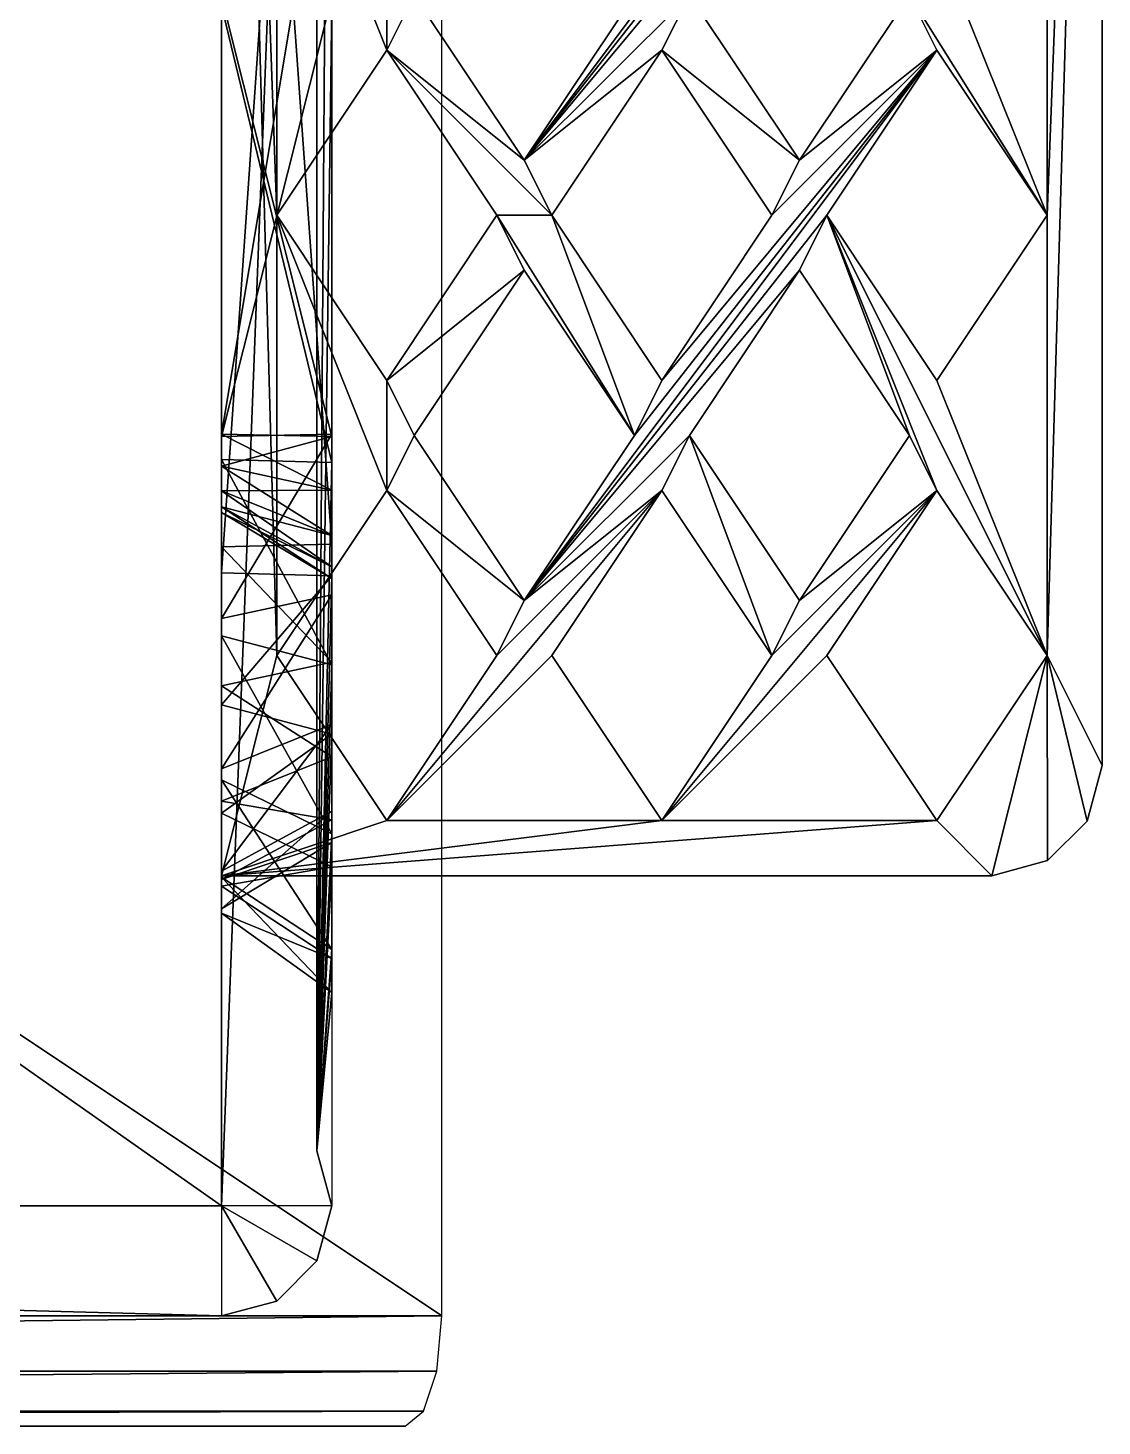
# Model space of a CAD drawing. Extents: x -226 to 261, y -163 to 113.
# Drawn here: x 60.6 to 85, y -142.5 to -110.75 of the extents above; entities that cross this region are included whole.
import ezdxf

# ---------------------------------------------------------------- set-up
doc = ezdxf.new("R2010")
doc.units = 0
doc.header["$MEASUREMENT"] = 0
doc.layers.get('0').update_dxf_attribs({"linetype": 'CONTINUOUS'})

msp = doc.modelspace()

# ---------------------------------------------------------------- linework, layer by layer
for points in [[(-35, -70, 15), (-35, -140, 15), (70, -140, 15)], [(70, -140, 15), (70, -70, 15), (-35, -70, 15)], [(-27.5, -72.5, -97.5), (65, -72.5, -97.5), (65, -137.5, -97.5)], [(65, -137.5, -97.5), (-27.5, -137.5, -97.5), (-27.5, -72.5, -97.5)], [(65, -137.5, -97.5), (65, -72.5, -97.5), (67.5, -72.5, -95)], [(67.5, -72.5, -95), (67.5, -137.5, -95), (65, -137.5, -97.5)], [(67.1651, -73.75, -95), (67.5, -110.168, -91.3687), (67.1651, -136.25, -95)], [(67.1651, -136.25, 15), (67.5, -86.9964, 8.8225), (67.1651, -73.75, 15)], [(65, -80, -95), (65, -130, -95), (66.25, -125, -95)], [(65, -80, -95), (66.25, -125, -95), (66.25, -115, -95)], [(65, -80, -95), (66.25, -115, -95), (66.25, -105, -95)], [(65, -130, -95), (65, -80, -95), (65, -80, -97.5)], [(65, -130, -95), (65, -80, -97.5), (65, -130, -97.5)], [(66.25, -125, -97.5), (65, -130, -97.5), (65, -80, -97.5)], [(66.25, -115, -97.5), (66.25, -125, -97.5), (65, -80, -97.5)], [(66.25, -105, -97.5), (66.25, -115, -97.5), (65, -80, -97.5)], [(83.75, -125, -95), (85, -127.5, -95), (85, -82.5, -95)], [(83.75, -115, -95), (83.75, -125, -95), (85, -82.5, -95)], [(83.75, -105, -95), (83.75, -115, -95), (85, -82.5, -95)], [(85, -82.5, -97.5), (85, -127.5, -97.5), (83.75, -125, -97.5)], [(85, -82.5, -97.5), (83.75, -125, -97.5), (83.75, -115, -97.5)], [(85, -82.5, -97.5), (83.75, -115, -97.5), (83.75, -105, -97.5)], [(85, -82.5, -95), (85, -127.5, -95), (85, -127.5, -97.5)], [(85, -82.5, -95), (85, -127.5, -97.5), (85, -82.5, -97.5)], [(65, -123.12, 7.0375), (67.5, -123.19, 8.8225), (67.5, -86.9964, 8.8225)], [(65, -87.0658, 7.0375), (65, -123.12, 7.0375), (67.5, -86.9964, 8.8225)], [(67.1651, -136.25, 15), (67.5, -123.19, 8.8225), (67.5, -86.9964, 8.8225)], [(65, -122.528, 7), (65, -87.4725, 7), (65, -105.037, -24.5)], [(65, -87.4725, 7), (65, -122.528, 7), (67.5, -122.472, 5.5)], [(65, -87.4725, 7), (67.5, -122.472, 5.5), (67.5, -87.5275, 5.5)], [(67.5, -104.963, -23), (67.5, -87.5275, 5.5), (67.5, -122.472, 5.5)], [(65, -119.972, -43), (65, -110.035, -43), (65, -99.4737, -84.2844)], [(65, -119.972, -43), (65, -99.4737, -84.2844), (65, -100.364, -85.0993)], [(65, -119.972, -43), (65, -100.364, -85.0993), (65, -102.723, -86.8922)], [(67.5, -100.526, -83.2156), (67.5, -109.965, -44.5), (67.5, -120.028, -44.5)], [(67.5, -101.353, -83.9632), (67.5, -100.526, -83.2156), (67.5, -120.028, -44.5)], [(78.75, -105, -95), (81.25, -101.25, -95), (71.875, -113.75, -95)], [(74.375, -110, -95), (71.875, -113.75, -95), (81.25, -101.25, -95)], [(71.875, -113.75, -97.5), (81.25, -101.25, -97.5), (78.75, -105, -97.5)], [(81.25, -101.25, -97.5), (71.875, -113.75, -97.5), (74.375, -110, -97.5)], [(67.5, -103.523, -85.6078), (67.5, -101.353, -83.9632), (67.5, -120.028, -44.5)], [(65, -119.972, -43), (65, -102.723, -86.8922), (65, -106.081, -88.6851)], [(67.5, -106.571, -87.2524), (67.5, -103.523, -85.6078), (67.5, -120.028, -44.5)], [(65, -119.972, -24.5), (65, -105.037, -24.5), (67.5, -104.963, -23)], [(65, -119.972, -24.5), (67.5, -104.963, -23), (67.5, -120.028, -23)], [(65, -122.528, 7), (65, -105.037, -24.5), (65, -119.972, -24.5)], [(65, -121.623, -41.9523), (65, -105.037, -24.5), (65, -121.75, -41.2225)], [(65, -121.75, -41.2225), (65, -105.037, -24.5), (65, -121.75, -26.2775)], [(65, -121.75, -26.2775), (65, -105.037, -24.5), (65, -121.623, -25.5477)], [(65, -121.623, -25.5477), (65, -105.037, -24.5), (65, -121.263, -24.9869)], [(65, -121.263, -24.9869), (65, -105.037, -24.5), (65, -120.702, -24.6271)], [(65, -120.702, -24.6271), (65, -105.037, -24.5), (65, -119.972, -24.5)], [(65, -121.263, -42.5131), (65, -105.037, -24.5), (65, -121.623, -41.9523)], [(65, -120.702, -42.873), (65, -105.037, -24.5), (65, -121.263, -42.5131)], [(65, -119.972, -43), (65, -105.037, -24.5), (65, -120.702, -42.873)], [(65, -119.972, -43), (65, -110.035, -43), (65, -105.037, -24.5)], [(68.75, -111.25, -95), (68.75, -108.75, -95), (66.25, -105, -95)], [(66.25, -115, -95), (68.75, -111.25, -95), (66.25, -105, -95)], [(66.25, -105, -97.5), (68.75, -108.75, -97.5), (68.75, -111.25, -97.5)], [(66.25, -105, -97.5), (68.75, -111.25, -97.5), (66.25, -115, -97.5)], [(67.5, -120.028, -23), (67.5, -104.963, -23), (67.5, -122.472, 5.5)], [(78.125, -106.25, -95), (78.75, -105, -95), (71.875, -113.75, -95)], [(71.875, -113.75, -97.5), (78.75, -105, -97.5), (78.125, -106.25, -97.5)], [(83.75, -105, -95), (81.25, -108.75, -95), (83.75, -115, -95)], [(83.75, -115, -97.5), (81.25, -108.75, -97.5), (83.75, -105, -97.5)], [(65, -119.972, -43), (65, -106.081, -88.6851), (65, -109.968, -89.5)], [(75.625, -110, -95), (78.125, -106.25, -95), (71.875, -113.75, -95)], [(71.875, -113.75, -97.5), (78.125, -106.25, -97.5), (75.625, -110, -97.5)], [(67.5, -110.032, -88), (67.5, -106.571, -87.2524), (67.5, -120.028, -44.5)], [(68.75, -111.25, -95), (69.375, -110, -95), (68.75, -108.75, -95)], [(68.75, -108.75, -97.5), (69.375, -110, -97.5), (68.75, -111.25, -97.5)], [(81.25, -108.75, -95), (80.625, -110, -95), (83.75, -115, -95)], [(83.75, -115, -97.5), (80.625, -110, -97.5), (81.25, -108.75, -97.5)], [(65, -110.035, -43), (67.5, -120.028, -44.5), (67.5, -109.965, -44.5)], [(65, -119.972, -43), (65, -109.968, -89.5), (65, -120.028, -89.5)], [(65, -120.028, -89.5), (65, -109.968, -89.5), (67.5, -110.032, -88)], [(65, -120.028, -89.5), (67.5, -110.032, -88), (67.5, -119.972, -88)], [(65, -110.035, -43), (65, -119.972, -43), (67.5, -120.028, -44.5)], [(65, -110.243, -89.5837), (67.5, -110.168, -91.3687), (67.5, -120.614, -91.3687)], [(67.1651, -136.25, -95), (67.5, -110.168, -91.3687), (67.5, -120.614, -91.3687)], [(67.5, -119.972, -88), (67.5, -110.032, -88), (67.5, -120.028, -44.5)], [(68.75, -111.25, -95), (71.875, -113.75, -95), (69.375, -110, -95)], [(69.375, -110, -97.5), (71.875, -113.75, -97.5), (68.75, -111.25, -97.5)], [(69.375, -110, -95), (71.875, -113.75, -95), (71.875, -113.75, -97.5)], [(69.375, -110, -95), (71.875, -113.75, -97.5), (69.375, -110, -97.5)], [(75, -111.25, -95), (75.625, -110, -95), (71.875, -113.75, -95)], [(71.875, -113.75, -95), (74.375, -110, -95), (74.375, -110, -97.5)], [(71.875, -113.75, -95), (74.375, -110, -97.5), (71.875, -113.75, -97.5)], [(71.875, -113.75, -97.5), (75.625, -110, -97.5), (75, -111.25, -97.5)], [(75, -111.25, -95), (78.125, -113.75, -95), (75.625, -110, -95)], [(75.625, -110, -97.5), (78.125, -113.75, -97.5), (75, -111.25, -97.5)], [(75.625, -110, -95), (78.125, -113.75, -95), (78.125, -113.75, -97.5)], [(75.625, -110, -95), (78.125, -113.75, -97.5), (75.625, -110, -97.5)], [(81.25, -111.25, -95), (80.625, -110, -95), (78.125, -113.75, -95)], [(78.125, -113.75, -95), (80.625, -110, -95), (80.625, -110, -97.5)], [(78.125, -113.75, -95), (80.625, -110, -97.5), (78.125, -113.75, -97.5)], [(78.125, -113.75, -97.5), (80.625, -110, -97.5), (81.25, -111.25, -97.5)], [(81.25, -111.25, -95), (83.75, -115, -95), (80.625, -110, -95)], [(80.625, -110, -97.5), (83.75, -115, -97.5), (81.25, -111.25, -97.5)], [(65, -120.545, -89.5837), (65, -110.243, -89.5837), (67.5, -120.614, -91.3687)], [(68.75, -111.25, -95), (66.25, -115, -95), (66.25, -115, -97.5)], [(68.75, -111.25, -95), (66.25, -115, -97.5), (68.75, -111.25, -97.5)], [(72.5, -115, -95), (68.75, -111.25, -95), (71.25, -115, -95)], [(68.75, -111.25, -95), (72.5, -115, -95), (71.875, -113.75, -95)], [(71.25, -115, -95), (68.75, -111.25, -95), (68.75, -111.25, -97.5)], [(71.25, -115, -95), (68.75, -111.25, -97.5), (71.25, -115, -97.5)], [(71.25, -115, -97.5), (68.75, -111.25, -97.5), (72.5, -115, -97.5)], [(71.875, -113.75, -97.5), (72.5, -115, -97.5), (68.75, -111.25, -97.5)], [(78.75, -115, -95), (81.25, -111.25, -95), (71.875, -123.75, -95)], [(74.375, -120, -95), (71.875, -123.75, -95), (81.25, -111.25, -95)], [(72.5, -115, -95), (75, -111.25, -95), (71.875, -113.75, -95)], [(71.875, -123.75, -97.5), (81.25, -111.25, -97.5), (78.75, -115, -97.5)], [(81.25, -111.25, -97.5), (71.875, -123.75, -97.5), (74.375, -120, -97.5)], [(71.875, -113.75, -97.5), (75, -111.25, -97.5), (72.5, -115, -97.5)], [(75, -111.25, -95), (72.5, -115, -95), (72.5, -115, -97.5)], [(75, -111.25, -95), (72.5, -115, -97.5), (75, -111.25, -97.5)], [(75, -118.75, -95), (74.375, -120, -95), (81.25, -111.25, -95)], [(81.25, -111.25, -97.5), (74.375, -120, -97.5), (75, -118.75, -97.5)], [(77.5, -115, -95), (75, -118.75, -95), (81.25, -111.25, -95)], [(75, -111.25, -95), (77.5, -115, -95), (78.125, -113.75, -95)], [(77.5, -115, -95), (75, -111.25, -95), (75, -111.25, -97.5)], [(77.5, -115, -95), (75, -111.25, -97.5), (77.5, -115, -97.5)], [(81.25, -111.25, -97.5), (75, -118.75, -97.5), (77.5, -115, -97.5)], [(78.125, -113.75, -97.5), (77.5, -115, -97.5), (75, -111.25, -97.5)], [(77.5, -115, -95), (81.25, -111.25, -95), (78.125, -113.75, -95)], [(78.125, -113.75, -97.5), (81.25, -111.25, -97.5), (77.5, -115, -97.5)], [(81.25, -111.25, -95), (78.75, -115, -95), (78.75, -115, -97.5)], [(81.25, -111.25, -95), (78.75, -115, -97.5), (81.25, -111.25, -97.5)], [(83.75, -115, -95), (81.25, -111.25, -95), (81.25, -111.25, -97.5)], [(83.75, -115, -95), (81.25, -111.25, -97.5), (83.75, -115, -97.5)], [(68.75, -121.25, -95), (68.75, -118.75, -95), (66.25, -115, -95)], [(66.25, -125, -95), (68.75, -121.25, -95), (66.25, -115, -95)], [(66.25, -115, -95), (68.75, -118.75, -95), (68.75, -118.75, -97.5)], [(66.25, -115, -95), (68.75, -118.75, -97.5), (66.25, -115, -97.5)], [(66.25, -115, -97.5), (68.75, -118.75, -97.5), (68.75, -121.25, -97.5)], [(66.25, -115, -97.5), (68.75, -121.25, -97.5), (66.25, -125, -97.5)], [(71.875, -116.25, -95), (71.25, -115, -95), (68.75, -118.75, -95)], [(68.75, -118.75, -95), (71.25, -115, -95), (71.25, -115, -97.5)], [(68.75, -118.75, -95), (71.25, -115, -97.5), (68.75, -118.75, -97.5)], [(68.75, -118.75, -97.5), (71.25, -115, -97.5), (71.875, -116.25, -97.5)], [(71.875, -116.25, -95), (74.375, -120, -95), (71.25, -115, -95)], [(72.5, -115, -95), (71.25, -115, -95), (74.375, -120, -95)], [(71.25, -115, -97.5), (74.375, -120, -97.5), (71.875, -116.25, -97.5)], [(74.375, -120, -97.5), (71.25, -115, -97.5), (72.5, -115, -97.5)], [(78.125, -116.25, -95), (78.75, -115, -95), (71.875, -123.75, -95)], [(71.875, -123.75, -97.5), (78.75, -115, -97.5), (78.125, -116.25, -97.5)], [(75, -118.75, -95), (72.5, -115, -95), (74.375, -120, -95)], [(72.5, -115, -95), (75, -118.75, -95), (75, -118.75, -97.5)], [(72.5, -115, -95), (75, -118.75, -97.5), (72.5, -115, -97.5)], [(74.375, -120, -97.5), (72.5, -115, -97.5), (75, -118.75, -97.5)], [(75, -118.75, -95), (77.5, -115, -95), (77.5, -115, -97.5)], [(75, -118.75, -95), (77.5, -115, -97.5), (75, -118.75, -97.5)], [(78.125, -116.25, -95), (80.625, -120, -95), (78.75, -115, -95)], [(78.75, -115, -97.5), (80.625, -120, -97.5), (78.125, -116.25, -97.5)], [(81.25, -121.25, -95), (83.75, -125, -95), (78.75, -115, -95)], [(81.25, -118.75, -95), (78.75, -115, -95), (83.75, -125, -95)], [(80.625, -120, -95), (81.25, -121.25, -95), (78.75, -115, -95)], [(78.75, -115, -95), (81.25, -118.75, -95), (81.25, -118.75, -97.5)], [(78.75, -115, -95), (81.25, -118.75, -97.5), (78.75, -115, -97.5)], [(78.75, -115, -97.5), (83.75, -125, -97.5), (81.25, -121.25, -97.5)], [(83.75, -125, -97.5), (78.75, -115, -97.5), (81.25, -118.75, -97.5)], [(78.75, -115, -97.5), (81.25, -121.25, -97.5), (80.625, -120, -97.5)], [(83.75, -115, -95), (81.25, -118.75, -95), (83.75, -125, -95)], [(81.25, -118.75, -95), (83.75, -115, -95), (83.75, -115, -97.5)], [(81.25, -118.75, -95), (83.75, -115, -97.5), (81.25, -118.75, -97.5)], [(83.75, -125, -97.5), (81.25, -118.75, -97.5), (83.75, -115, -97.5)], [(69.375, -120, -95), (71.875, -116.25, -95), (68.75, -118.75, -95)], [(68.75, -118.75, -97.5), (71.875, -116.25, -97.5), (69.375, -120, -97.5)], [(71.875, -116.25, -95), (69.375, -120, -95), (69.375, -120, -97.5)], [(71.875, -116.25, -95), (69.375, -120, -97.5), (71.875, -116.25, -97.5)], [(75.625, -120, -95), (78.125, -116.25, -95), (71.875, -123.75, -95)], [(74.375, -120, -95), (71.875, -116.25, -95), (71.875, -116.25, -97.5)], [(74.375, -120, -95), (71.875, -116.25, -97.5), (74.375, -120, -97.5)], [(71.875, -123.75, -97.5), (78.125, -116.25, -97.5), (75.625, -120, -97.5)], [(78.125, -116.25, -95), (75.625, -120, -95), (75.625, -120, -97.5)], [(78.125, -116.25, -95), (75.625, -120, -97.5), (78.125, -116.25, -97.5)], [(80.625, -120, -95), (78.125, -116.25, -95), (78.125, -116.25, -97.5)], [(80.625, -120, -95), (78.125, -116.25, -97.5), (80.625, -120, -97.5)], [(68.75, -121.25, -95), (69.375, -120, -95), (68.75, -118.75, -95)], [(68.75, -118.75, -97.5), (69.375, -120, -97.5), (68.75, -121.25, -97.5)], [(65, -119.972, -43), (65, -120.028, -89.5), (65, -124.161, -88.6439)], [(65, -119.972, -43), (65, -124.161, -88.6439), (65, -127.573, -86.3234)], [(65, -119.972, -43), (65, -127.573, -86.3234), (65, -129.894, -82.9106)], [(65, -119.972, -43), (65, -129.894, -82.9106), (65, -130.75, -78.7775)], [(65, -120.702, -42.873), (65, -119.972, -43), (65, -130.75, -78.7775)], [(65, -125.688, 6.3405), (65, -122.528, 7), (65, -119.972, -24.5)], [(65, -128.306, 4.5561), (65, -125.688, 6.3405), (65, -119.972, -24.5)], [(65, -130.09, 1.9381), (65, -128.306, 4.5561), (65, -119.972, -24.5)], [(65, -130.75, -1.2225), (65, -130.09, 1.9381), (65, -119.972, -24.5)], [(65, -130.75, -1.2225), (65, -119.972, -24.5), (65, -120.702, -24.6271)], [(65, -124.161, -88.6439), (65, -120.028, -89.5), (67.5, -119.972, -88)], [(65, -124.161, -88.6439), (67.5, -119.972, -88), (67.5, -123.62, -87.283)], [(65, -119.972, -43), (65, -120.702, -42.873), (67.5, -121.243, -44.2338)], [(65, -119.972, -43), (67.5, -121.243, -44.2338), (67.5, -120.028, -44.5)], [(65, -120.702, -24.6271), (65, -119.972, -24.5), (67.5, -120.028, -23)], [(65, -120.702, -24.6271), (67.5, -120.028, -23), (67.5, -121.243, -23.2662)], [(67.5, -123.62, -87.283), (67.5, -119.972, -88), (67.5, -120.028, -44.5)], [(67.5, -126.565, -85.315), (67.5, -123.62, -87.283), (67.5, -120.028, -44.5)], [(67.5, -128.533, -82.37), (67.5, -126.565, -85.315), (67.5, -120.028, -44.5)], [(67.5, -129.25, -78.7225), (67.5, -128.533, -82.37), (67.5, -120.028, -44.5)], [(67.5, -129.25, -78.7225), (67.5, -120.028, -44.5), (67.5, -121.243, -44.2338)], [(67.5, -120.028, -23), (67.5, -122.472, 5.5), (67.5, -125.147, 4.9797)], [(67.5, -120.028, -23), (67.5, -125.147, 4.9797), (67.5, -127.298, 3.5477)], [(67.5, -120.028, -23), (67.5, -127.298, 3.5477), (67.5, -128.73, 1.3975)], [(67.5, -120.028, -23), (67.5, -128.73, 1.3975), (67.5, -129.25, -1.2775)], [(67.5, -121.243, -23.2662), (67.5, -120.028, -23), (67.5, -129.25, -1.2775)], [(68.75, -121.25, -95), (71.875, -123.75, -95), (69.375, -120, -95)], [(69.375, -120, -97.5), (71.875, -123.75, -97.5), (68.75, -121.25, -97.5)], [(69.375, -120, -95), (71.875, -123.75, -95), (71.875, -123.75, -97.5)], [(69.375, -120, -95), (71.875, -123.75, -97.5), (69.375, -120, -97.5)], [(75, -121.25, -95), (75.625, -120, -95), (71.875, -123.75, -95)], [(71.875, -123.75, -95), (74.375, -120, -95), (74.375, -120, -97.5)], [(71.875, -123.75, -95), (74.375, -120, -97.5), (71.875, -123.75, -97.5)], [(71.875, -123.75, -97.5), (75.625, -120, -97.5), (75, -121.25, -97.5)], [(75, -121.25, -95), (77.5, -125, -95), (75.625, -120, -95)], [(75.625, -120, -97.5), (77.5, -125, -97.5), (75, -121.25, -97.5)], [(78.125, -123.75, -95), (75.625, -120, -95), (77.5, -125, -95)], [(75.625, -120, -95), (78.125, -123.75, -95), (78.125, -123.75, -97.5)], [(75.625, -120, -95), (78.125, -123.75, -97.5), (75.625, -120, -97.5)], [(77.5, -125, -97.5), (75.625, -120, -97.5), (78.125, -123.75, -97.5)], [(80.625, -120, -95), (78.125, -123.75, -95), (81.25, -121.25, -95)], [(78.125, -123.75, -95), (80.625, -120, -95), (80.625, -120, -97.5)], [(78.125, -123.75, -95), (80.625, -120, -97.5), (78.125, -123.75, -97.5)], [(81.25, -121.25, -97.5), (78.125, -123.75, -97.5), (80.625, -120, -97.5)], [(65, -120.545, -89.5837), (67.5, -120.614, -91.3687), (67.5, -125.21, -90.4025)], [(65, -124.55, -88.7802), (65, -120.545, -89.5837), (67.5, -125.21, -90.4025)], [(67.1651, -136.25, -95), (67.5, -120.614, -91.3687), (67.5, -125.21, -90.4025)], [(65, -121.263, -42.5131), (65, -120.702, -42.873), (65, -130.75, -78.7775)], [(65, -130.75, -1.2225), (65, -120.702, -24.6271), (65, -121.263, -24.9869)], [(65, -120.702, -42.873), (65, -121.263, -42.5131), (67.5, -122.272, -43.5215)], [(65, -120.702, -42.873), (67.5, -122.272, -43.5215), (67.5, -121.243, -44.2338)], [(65, -121.263, -24.9869), (65, -120.702, -24.6271), (67.5, -121.243, -23.2662)], [(65, -121.263, -24.9869), (67.5, -121.243, -23.2662), (67.5, -122.272, -23.9785)], [(65, -130.75, -1.2225), (65, -121.263, -24.9869), (65, -121.623, -25.5477)], [(65, -121.623, -41.9523), (65, -121.263, -42.5131), (65, -130.75, -78.7775)], [(65, -121.263, -42.5131), (65, -121.623, -41.9523), (67.5, -122.984, -42.4929)], [(65, -121.263, -42.5131), (67.5, -122.984, -42.4929), (67.5, -122.272, -43.5215)], [(65, -121.623, -25.5477), (65, -121.263, -24.9869), (67.5, -122.272, -23.9785)], [(68.75, -121.25, -95), (66.25, -125, -95), (66.25, -125, -97.5)], [(68.75, -121.25, -95), (66.25, -125, -97.5), (68.75, -121.25, -97.5)], [(67.5, -129.25, -78.7225), (67.5, -121.243, -44.2338), (67.5, -122.272, -43.5215)], [(67.5, -122.272, -23.9785), (67.5, -121.243, -23.2662), (67.5, -129.25, -1.2775)], [(72.5, -125, -95), (75, -121.25, -95), (68.75, -128.75, -95)], [(71.25, -125, -95), (68.75, -128.75, -95), (75, -121.25, -95)], [(68.75, -121.25, -95), (71.25, -125, -95), (71.875, -123.75, -95)], [(71.25, -125, -95), (68.75, -121.25, -95), (68.75, -121.25, -97.5)], [(71.25, -125, -95), (68.75, -121.25, -97.5), (71.25, -125, -97.5)], [(68.75, -128.75, -97.5), (75, -121.25, -97.5), (72.5, -125, -97.5)], [(75, -121.25, -97.5), (68.75, -128.75, -97.5), (71.25, -125, -97.5)], [(71.875, -123.75, -97.5), (71.25, -125, -97.5), (68.75, -121.25, -97.5)], [(71.25, -125, -95), (75, -121.25, -95), (71.875, -123.75, -95)], [(71.875, -123.75, -97.5), (75, -121.25, -97.5), (71.25, -125, -97.5)], [(75, -121.25, -95), (72.5, -125, -95), (72.5, -125, -97.5)], [(75, -121.25, -95), (72.5, -125, -97.5), (75, -121.25, -97.5)], [(78.75, -125, -95), (81.25, -121.25, -95), (75, -128.75, -95)], [(77.5, -125, -95), (75, -128.75, -95), (81.25, -121.25, -95)], [(77.5, -125, -95), (75, -121.25, -95), (75, -121.25, -97.5)], [(77.5, -125, -95), (75, -121.25, -97.5), (77.5, -125, -97.5)], [(75, -128.75, -97.5), (81.25, -121.25, -97.5), (78.75, -125, -97.5)], [(81.25, -121.25, -97.5), (75, -128.75, -97.5), (77.5, -125, -97.5)], [(78.125, -123.75, -95), (77.5, -125, -95), (81.25, -121.25, -95)], [(81.25, -121.25, -97.5), (77.5, -125, -97.5), (78.125, -123.75, -97.5)], [(81.25, -121.25, -95), (78.75, -125, -95), (78.75, -125, -97.5)], [(81.25, -121.25, -95), (78.75, -125, -97.5), (81.25, -121.25, -97.5)], [(83.75, -125, -95), (81.25, -121.25, -95), (81.25, -121.25, -97.5)], [(83.75, -125, -95), (81.25, -121.25, -97.5), (83.75, -125, -97.5)], [(65, -121.623, -41.9523), (65, -130.75, -78.7775), (65, -130.75, -1.2225)], [(65, -121.75, -41.2225), (65, -121.623, -41.9523), (65, -130.75, -1.2225)], [(65, -121.75, -26.2775), (65, -130.75, -1.2225), (65, -121.623, -25.5477)], [(65, -121.623, -41.9523), (65, -121.75, -41.2225), (67.5, -123.25, -41.2775)], [(65, -121.623, -41.9523), (67.5, -123.25, -41.2775), (67.5, -122.984, -42.4929)], [(65, -121.75, -26.2775), (65, -121.623, -25.5477), (67.5, -122.984, -25.0071)], [(65, -121.623, -25.5477), (67.5, -122.272, -23.9785), (67.5, -122.984, -25.0071)], [(65, -121.75, -26.2775), (65, -121.75, -41.2225), (65, -130.75, -1.2225)], [(65, -121.75, -41.2225), (65, -121.75, -26.2775), (67.5, -123.25, -26.2225)], [(65, -121.75, -41.2225), (67.5, -123.25, -26.2225), (67.5, -123.25, -41.2775)], [(65, -121.75, -26.2775), (67.5, -122.984, -25.0071), (67.5, -123.25, -26.2225)], [(65, -122.528, 7), (67.5, -125.147, 4.9797), (67.5, -122.472, 5.5)], [(65, -122.528, 7), (65, -125.688, 6.3405), (67.5, -125.147, 4.9797)], [(67.5, -122.984, -25.0071), (67.5, -122.272, -23.9785), (67.5, -129.25, -1.2775)], [(67.5, -129.25, -78.7225), (67.5, -122.272, -43.5215), (67.5, -122.984, -42.4929)], [(65, -123.12, 7.0375), (65, -126.122, 6.4342), (67.5, -123.19, 8.8225)], [(65, -126.122, 6.4342), (67.5, -126.785, 8.0575), (67.5, -123.19, 8.8225)], [(67.1651, -136.25, 15), (67.5, -126.785, 8.0575), (67.5, -123.19, 8.8225)], [(67.5, -123.25, -26.2225), (67.5, -122.984, -25.0071), (67.5, -129.25, -1.2775)], [(67.5, -123.25, -41.2775), (67.5, -129.25, -78.7225), (67.5, -122.984, -42.4929)], [(67.5, -123.25, -26.2225), (67.5, -129.25, -1.2775), (67.5, -129.25, -78.7225)], [(67.5, -123.25, -41.2775), (67.5, -123.25, -26.2225), (67.5, -129.25, -78.7225)], [(65, -127.573, -86.3234), (65, -124.161, -88.6439), (67.5, -123.62, -87.283)], [(65, -127.573, -86.3234), (67.5, -123.62, -87.283), (67.5, -126.565, -85.315)], [(65, -124.55, -88.7802), (67.5, -125.21, -90.4025), (67.5, -129.046, -87.7992)], [(65, -127.825, -86.5909), (65, -124.55, -88.7802), (67.5, -129.046, -87.7992)], [(65, -130, -95), (68.75, -128.75, -95), (66.25, -125, -95)], [(66.25, -125, -97.5), (68.75, -128.75, -97.5), (65, -130, -97.5)], [(66.25, -125, -95), (68.75, -128.75, -95), (68.75, -128.75, -97.5)], [(66.25, -125, -95), (68.75, -128.75, -97.5), (66.25, -125, -97.5)], [(75, -128.75, -95), (72.5, -125, -95), (68.75, -128.75, -95)], [(68.75, -128.75, -95), (71.25, -125, -95), (71.25, -125, -97.5)], [(68.75, -128.75, -95), (71.25, -125, -97.5), (68.75, -128.75, -97.5)], [(68.75, -128.75, -97.5), (72.5, -125, -97.5), (75, -128.75, -97.5)], [(72.5, -125, -95), (75, -128.75, -95), (75, -128.75, -97.5)], [(72.5, -125, -95), (75, -128.75, -97.5), (72.5, -125, -97.5)], [(81.25, -128.75, -95), (78.75, -125, -95), (75, -128.75, -95)], [(75, -128.75, -95), (77.5, -125, -95), (77.5, -125, -97.5)], [(75, -128.75, -95), (77.5, -125, -97.5), (75, -128.75, -97.5)], [(75, -128.75, -97.5), (78.75, -125, -97.5), (81.25, -128.75, -97.5)], [(78.75, -125, -95), (81.25, -128.75, -95), (81.25, -128.75, -97.5)], [(78.75, -125, -95), (81.25, -128.75, -97.5), (78.75, -125, -97.5)], [(83.75, -125, -95), (81.25, -128.75, -95), (82.5, -130, -95)], [(81.25, -128.75, -95), (83.75, -125, -95), (83.75, -125, -97.5)], [(81.25, -128.75, -95), (83.75, -125, -97.5), (81.25, -128.75, -97.5)], [(82.5, -130, -97.5), (81.25, -128.75, -97.5), (83.75, -125, -97.5)], [(83.75, -125, -95), (82.5, -130, -95), (83.7612, -129.658, -95)], [(83.7612, -129.658, -97.5), (82.5, -130, -97.5), (83.75, -125, -97.5)], [(83.75, -125, -95), (83.7612, -129.658, -95), (84.6584, -128.761, -95)], [(83.75, -125, -95), (84.6584, -128.761, -95), (85, -127.5, -95)], [(84.6584, -128.761, -97.5), (83.7612, -129.658, -97.5), (83.75, -125, -97.5)], [(85, -127.5, -97.5), (84.6584, -128.761, -97.5), (83.75, -125, -97.5)], [(65, -125.688, 6.3405), (67.5, -127.298, 3.5477), (67.5, -125.147, 4.9797)], [(67.1651, -136.25, -95), (67.5, -125.21, -90.4025), (67.5, -129.046, -87.7992)], [(65, -125.688, 6.3405), (65, -128.306, 4.5561), (67.5, -127.298, 3.5477)], [(65, -126.122, 6.4342), (65, -128.579, 4.7909), (67.5, -126.785, 8.0575)], [(65, -129.894, -82.9106), (65, -127.573, -86.3234), (67.5, -126.565, -85.315)], [(65, -129.894, -82.9106), (67.5, -126.565, -85.315), (67.5, -128.533, -82.37)], [(65, -128.579, 4.7909), (67.5, -129.802, 6.0019), (67.5, -126.785, 8.0575)], [(67.1651, -136.25, 15), (67.5, -129.802, 6.0019), (67.5, -126.785, 8.0575)], [(65, -128.306, 4.5561), (67.5, -128.73, 1.3975), (67.5, -127.298, 3.5477)], [(85, -127.5, -95), (84.6584, -128.761, -95), (84.6584, -128.761, -97.5)], [(85, -127.5, -95), (84.6584, -128.761, -97.5), (85, -127.5, -97.5)], [(65, -127.825, -86.5909), (67.5, -129.046, -87.7992), (67.5, -131.675, -84.0011)], [(65, -130.036, -83.3478), (65, -127.825, -86.5909), (67.5, -131.675, -84.0011)], [(65, -128.306, 4.5561), (65, -130.09, 1.9381), (67.5, -128.73, 1.3975)], [(65, -130.75, -78.7775), (65, -129.894, -82.9106), (67.5, -128.533, -82.37)], [(65, -130.75, -78.7775), (67.5, -128.533, -82.37), (67.5, -129.25, -78.7225)], [(65, -128.579, 4.7909), (65, -130.239, 2.3582), (67.5, -129.802, 6.0019)], [(65, -130.09, 1.9381), (67.5, -129.25, -1.2775), (67.5, -128.73, 1.3975)], [(81.25, -128.75, -95), (65, -130, -95), (82.5, -130, -95)], [(65, -130, -95), (81.25, -128.75, -95), (75, -128.75, -95)], [(65, -130, -95), (75, -128.75, -95), (68.75, -128.75, -95)], [(82.5, -130, -97.5), (65, -130, -97.5), (81.25, -128.75, -97.5)], [(75, -128.75, -97.5), (81.25, -128.75, -97.5), (65, -130, -97.5)], [(68.75, -128.75, -97.5), (75, -128.75, -97.5), (65, -130, -97.5)], [(84.6584, -128.761, -95), (83.7612, -129.658, -95), (83.7612, -129.658, -97.5)], [(84.6584, -128.761, -95), (83.7612, -129.658, -97.5), (84.6584, -128.761, -97.5)], [(67.1651, -136.25, -95), (67.5, -129.046, -87.7992), (67.5, -131.675, -84.0011)], [(65, -130.09, 1.9381), (65, -130.75, -1.2225), (67.5, -129.25, -1.2775)], [(65, -130.75, -1.2225), (65, -130.75, -78.7775), (67.5, -129.25, -78.7225)], [(65, -130.75, -1.2225), (67.5, -129.25, -78.7225), (67.5, -129.25, -1.2775)], [(65, -130.239, 2.3582), (67.5, -131.878, 3.0146), (67.5, -129.802, 6.0019)], [(67.1651, -136.25, 15), (67.5, -131.878, 3.0146), (67.5, -129.802, 6.0019)], [(83.7612, -129.658, -95), (82.5, -130, -95), (82.5, -130, -97.5)], [(83.7612, -129.658, -95), (82.5, -130, -97.5), (83.7612, -129.658, -97.5)], [(82.5, -130, -95), (65, -130, -95), (65, -130, -97.5)], [(82.5, -130, -95), (65, -130, -97.5), (82.5, -130, -97.5)], [(65, -130.036, -83.3478), (67.5, -131.675, -84.0011), (67.5, -132.651, -79.4506)], [(65, -130.848, -79.3827), (65, -130.036, -83.3478), (67.5, -132.651, -79.4506)], [(65, -130.239, 2.3582), (65, -130.848, -0.6138), (67.5, -131.878, 3.0146)], [(65, -130.848, -0.6138), (67.5, -132.651, -0.5451), (67.5, -131.878, 3.0146)], [(65, -130.848, -79.3827), (67.5, -132.651, -79.4506), (67.5, -132.651, -0.5451)], [(65, -130.848, -0.6138), (65, -130.848, -79.3827), (67.5, -132.651, -0.5451)], [(67.1651, -136.25, -95), (67.5, -131.675, -84.0011), (67.5, -132.651, -79.4506)], [(67.5, -132.651, -0.5451), (67.5, -131.878, 3.0146), (67.1651, -136.25, 15)], [(67.5, -132.651, -79.4506), (67.1651, -136.25, 15), (67.1651, -136.25, -95)], [(67.5, -132.651, -79.4506), (67.5, -132.651, -0.5451), (67.1651, -136.25, 15)], [(67.5, -137.5, -95), (67.1651, -136.25, -95), (67.1651, -136.25, 15)], [(67.5, -137.5, -95), (67.1651, -136.25, 15), (67.5, -137.5, 15)], [(65, -140, -95), (-27.5, -140, -95), (-27.5, -137.5, -97.5)], [(-27.5, -137.5, -97.5), (65, -137.5, -97.5), (65, -140, -95)], [(65, -137.5, -97.5), (67.1651, -138.75, -95), (67.5, -137.5, -95)], [(65, -137.5, -97.5), (66.25, -139.665, -95), (67.1651, -138.75, -95)], [(65, -137.5, -97.5), (65, -140, -95), (66.25, -139.665, -95)], [(67.1651, -138.75, -95), (67.5, -137.5, -95), (67.5, -137.5, 15)], [(67.1651, -138.75, -95), (67.5, -137.5, 15), (67.1651, -138.75, 15)], [(66.25, -139.665, -95), (67.1651, -138.75, -95), (67.1651, -138.75, 15)], [(66.25, -139.665, -95), (67.1651, -138.75, 15), (66.25, -139.665, 15)], [(65, -140, -95), (66.25, -139.665, -95), (66.25, -139.665, 15)], [(65, -140, -95), (66.25, -139.665, 15), (65, -140, 15)], [(70, -140, 15), (-35, -140, 15), (-34.8884, -141.25, 14.6651)], [(69.8884, -141.25, 14.6651), (70, -140, 15), (-34.8884, -141.25, 14.6651)], [(65, -140, -95), (32.8264, -140, -42.9091), (-27.5, -140, -95)], [(-21.0685, -140, 15), (7.4916, -140, 2.0122), (65, -140, 15)], [(7.4916, -140, 2.0122), (37.5084, -140, 2.0122), (65, -140, 15)], [(65, -140, -95), (37.5084, -140, -44.5121), (32.8264, -140, -42.9091)], [(65, -140, -95), (42.5, -140, -45), (37.5084, -140, -44.5121)], [(65, -140, 15), (37.5084, -140, 2.0122), (42.5, -140, 2.5)], [(65, -140, -95), (47.4916, -140, -44.5121), (42.5, -140, -45)], [(47.4916, -140, 2.0122), (65, -140, 15), (42.5, -140, 2.5)], [(65, -140, -95), (52.1736, -140, -42.9091), (47.4916, -140, -44.5121)], [(52.1736, -140, 0.4091), (65, -140, 15), (47.4916, -140, 2.0122)], [(65, -140, -95), (56.2349, -140, -39.9185), (52.1736, -140, -42.9091)], [(56.2349, -140, -2.5815), (65, -140, 15), (52.1736, -140, 0.4091)], [(65, -140, -95), (59.0286, -140, -35.4841), (56.2349, -140, -39.9185)], [(59.0286, -140, -7.0159), (65, -140, 15), (56.2349, -140, -2.5815)], [(65, -140, -95), (59.9817, -140, -30.4276), (59.0286, -140, -35.4841)], [(59.9817, -140, -12.0724), (65, -140, 15), (59.0286, -140, -7.0159)], [(65, -140, -95), (65, -140, 15), (59.9817, -140, -30.4276)], [(59.9817, -140, -30.4276), (65, -140, 15), (59.9817, -140, -12.0724)], [(69.8884, -141.25, 14.6651), (-34.8884, -141.25, 14.6651), (-34.5833, -142.165, 13.75)], [(69.5833, -142.165, 13.75), (69.8884, -141.25, 14.6651), (-34.5833, -142.165, 13.75)], [(69.5833, -142.165, 13.75), (-34.5833, -142.165, 13.75), (-34.1667, -142.5, 12.5)], [(69.1667, -142.5, 12.5), (69.5833, -142.165, 13.75), (-34.1667, -142.5, 12.5)], [(-34.1667, -142.5, 12.5), (67.5, -142.5, 7.5), (69.1667, -142.5, 12.5)], [(-34.1667, -142.5, 12.5), (-32.5, -142.5, 7.5), (67.5, -142.5, 7.5)]]:
    msp.add_3dface(points)

doc.saveas('drawing.dxf')
